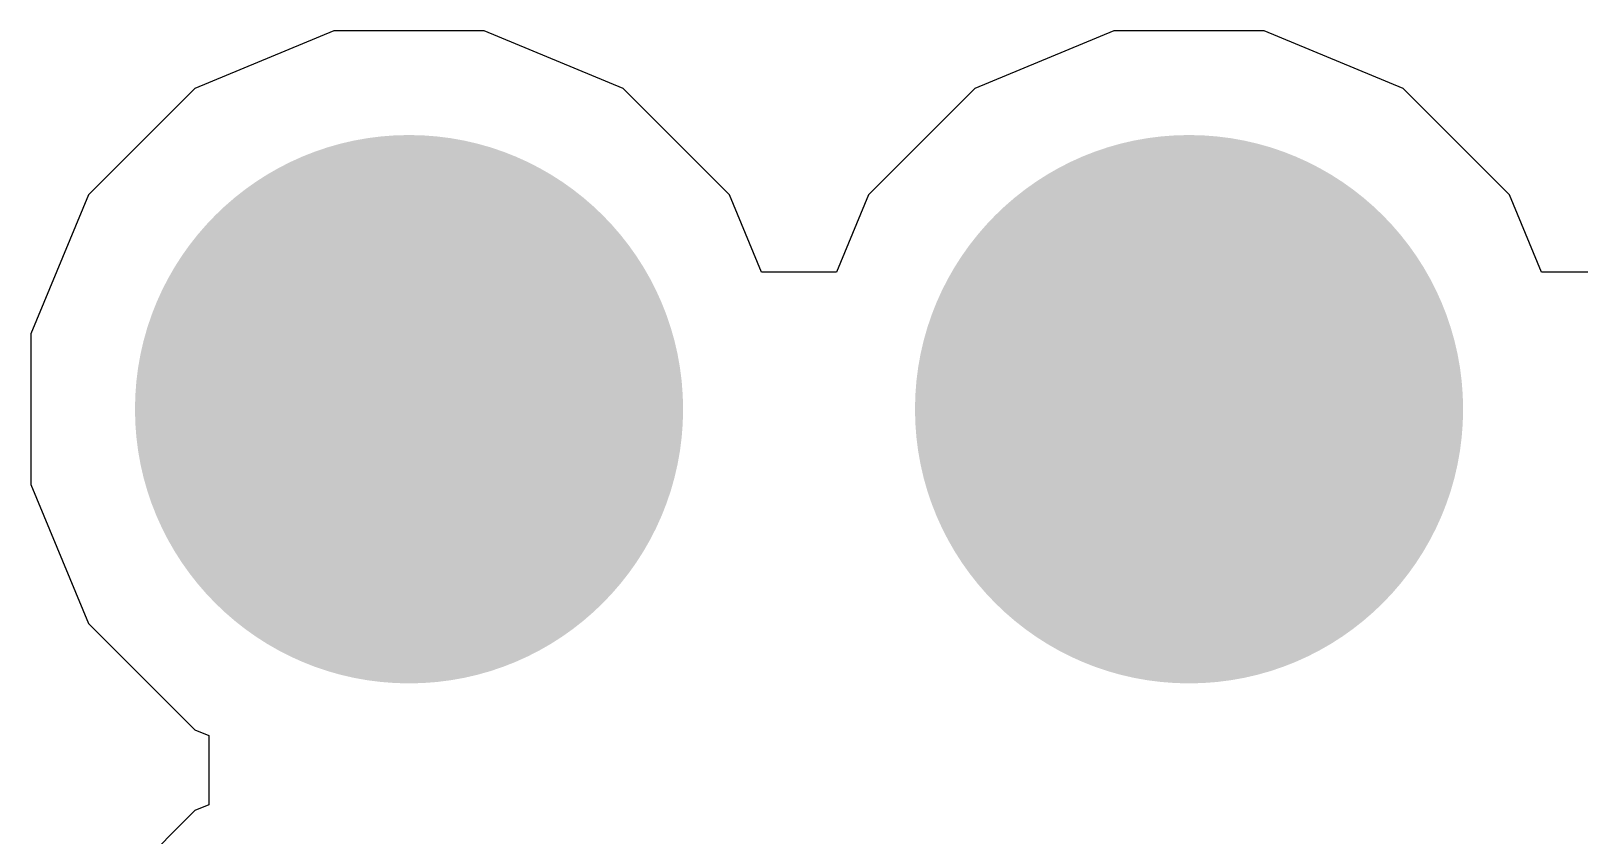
# Model space of a CAD drawing. Header units: inches. Extents: x -5 to 5328, y -4 to 5281.
# Drawn here: x 127.445 to 129.713, y 84.831 to 86.008 of the extents above; entities that cross this region are included whole.
import ezdxf

# ---------------------------------------------------------------- set-up
doc = ezdxf.new("R2010")
doc.units = ezdxf.units.IN
for name, color, linetype in [('Bottom Layer', 5, 'Continuous'), ('Bottom Solder', 6, 'Continuous'), ('Drill Drawing', 1, 'Continuous'), ('Layer 1', 16, 'Continuous'), ('Layer 2', 76, 'Continuous'), ('Top Layer', 1, 'Continuous'), ('Top Solder', 216, 'Continuous'), ('Via Holes', 16, 'Continuous')]:
    doc.layers.add(name, color=color, linetype=linetype)

msp = doc.modelspace()

# ---------------------------------------------------------------- hatches: boundary and pattern name
at = {"layer": 'Bottom Layer'}
h = msp.add_hatch(color=5, dxfattribs=at)
edge = h.paths.add_edge_path()
edge.add_arc((127.999, 85.4544), 0.3, 0, 360)
h = msp.add_hatch(color=5, dxfattribs=at)
edge = h.paths.add_edge_path()
edge.add_arc((129.142, 85.4544), 0.3, 0, 360)
at = {"layer": 'Bottom Solder'}
h = msp.add_hatch(color=6, dxfattribs=at)
edge = h.paths.add_edge_path()
edge.add_arc((127.999, 85.4544), 0.4016, 0, 360)
h = msp.add_hatch(color=6, dxfattribs=at)
edge = h.paths.add_edge_path()
edge.add_arc((129.142, 85.4544), 0.4016, 0, 360)
at = {"layer": 'Layer 1'}
h = msp.add_hatch(color=16, dxfattribs=at)
edge = h.paths.add_edge_path()
edge.add_arc((127.999, 85.4544), 0.3, 0, 360)
h = msp.add_hatch(color=16, dxfattribs=at)
edge = h.paths.add_edge_path()
edge.add_arc((129.142, 85.4544), 0.3, 0, 360)
at = {"layer": 'Layer 2'}
h = msp.add_hatch(color=76, dxfattribs=at)
edge = h.paths.add_edge_path()
edge.add_arc((127.999, 85.4544), 0.3, 0, 360)
h = msp.add_hatch(color=76, dxfattribs=at)
edge = h.paths.add_edge_path()
edge.add_arc((129.142, 85.4544), 0.3, 0, 360)
at = {"layer": 'Top Layer'}
h = msp.add_hatch(color=1, dxfattribs=at)
edge = h.paths.add_edge_path()
edge.add_arc((127.999, 85.4544), 0.3, 0, 360)
h = msp.add_hatch(color=1, dxfattribs=at)
edge = h.paths.add_edge_path()
edge.add_arc((129.142, 85.4544), 0.3, 0, 360)
at = {"layer": 'Top Solder'}
h = msp.add_hatch(color=216, dxfattribs=at)
edge = h.paths.add_edge_path()
edge.add_arc((127.999, 85.4544), 0.4016, 0, 360)
h = msp.add_hatch(color=216, dxfattribs=at)
edge = h.paths.add_edge_path()
edge.add_arc((129.142, 85.4544), 0.4016, 0, 360)
at = {"layer": 'Via Holes'}
h = msp.add_hatch(color=7, dxfattribs=at)
edge = h.paths.add_edge_path()
edge.add_arc((127.999, 85.4544), 0.15, 0, 360)
h = msp.add_hatch(color=7, dxfattribs=at)
edge = h.paths.add_edge_path()
edge.add_arc((129.142, 85.4544), 0.15, 0, 360)

# ---------------------------------------------------------------- linework, layer by layer
at = {"layer": 'Bottom Layer'}
for p, q in [((127.8888, 86.0084), (127.6852, 85.9241)), ((128.1092, 86.0084), (127.8888, 86.0084)), ((128.3128, 85.9241), (128.1092, 86.0084)), ((129.0318, 86.0084), (128.8282, 85.9241)), ((129.2522, 86.0084), (129.0318, 86.0084)), ((129.4558, 85.9241), (129.2522, 86.0084)), ((127.6852, 85.9241), (127.5293, 85.7682)), ((128.4686, 85.7682), (128.3128, 85.9241)), ((128.8282, 85.9241), (128.6723, 85.7682)), ((129.6116, 85.7682), (129.4558, 85.9241)), ((127.5293, 85.7682), (127.445, 85.5646)), ((128.5155, 85.6551), (128.4686, 85.7682)), ((128.6723, 85.7682), (128.6255, 85.6551)), ((129.6585, 85.6551), (129.6116, 85.7682)), ((128.6255, 85.6551), (128.5155, 85.6551)), ((129.7685, 85.6551), (129.6585, 85.6551)), ((127.445, 85.5646), (127.445, 85.3442)), ((127.445, 85.3442), (127.5293, 85.1406)), ((127.5293, 85.1406), (127.6852, 84.9848)), ((127.6852, 84.9848), (127.7054, 84.9764)), ((127.7054, 84.9764), (127.7054, 84.8748)), ((127.6852, 84.8664), (127.5293, 84.7106)), ((127.7054, 84.8748), (127.6852, 84.8664))]:
    msp.add_line(p, q, dxfattribs=at)
at = {"layer": 'Drill Drawing'}
for points in [[(127.872, 85.5814, 0.0508, 0.0508, 0), (127.999, 85.7084, 0.0508, 0.0508, 0)], [(127.999, 85.7084, 0.0508, 0.0508, 0), (128.126, 85.5814, 0.0508, 0.0508, 0)], [(129.015, 85.5814, 0.0508, 0.0508, 0), (129.142, 85.7084, 0.0508, 0.0508, 0)], [(129.142, 85.7084, 0.0508, 0.0508, 0), (129.269, 85.5814, 0.0508, 0.0508, 0)], [(127.9228, 85.5306, 0.0508, 0.0508, 0), (127.999, 85.6068, 0.0508, 0.0508, 0)], [(127.999, 85.6068, 0.0508, 0.0508, 0), (128.0752, 85.5306, 0.0508, 0.0508, 0)], [(129.0658, 85.5306, 0.0508, 0.0508, 0), (129.142, 85.6068, 0.0508, 0.0508, 0)], [(129.142, 85.6068, 0.0508, 0.0508, 0), (129.2182, 85.5306, 0.0508, 0.0508, 0)], [(127.745, 85.5814, 0.0508, 0.0508, 0), (127.872, 85.4544, 0.0508, 0.0508, 0)], [(127.745, 85.5814, 0.0508, 0.0508, 0), (127.872, 85.5814, 0.0508, 0.0508, 0)], [(128.126, 85.5814, 0.0508, 0.0508, 0), (128.253, 85.5814, 0.0508, 0.0508, 0)], [(128.126, 85.4544, 0.0508, 0.0508, 0), (128.253, 85.5814, 0.0508, 0.0508, 0)], [(128.888, 85.5814, 0.0508, 0.0508, 0), (129.015, 85.4544, 0.0508, 0.0508, 0)], [(128.888, 85.5814, 0.0508, 0.0508, 0), (129.015, 85.5814, 0.0508, 0.0508, 0)], [(129.269, 85.5814, 0.0508, 0.0508, 0), (129.396, 85.5814, 0.0508, 0.0508, 0)], [(129.269, 85.4544, 0.0508, 0.0508, 0), (129.396, 85.5814, 0.0508, 0.0508, 0)], [(127.8466, 85.5306, 0.0508, 0.0508, 0), (127.9228, 85.4544, 0.0508, 0.0508, 0)], [(127.8466, 85.5306, 0.0508, 0.0508, 0), (127.9228, 85.5306, 0.0508, 0.0508, 0)], [(128.0752, 85.5306, 0.0508, 0.0508, 0), (128.1514, 85.5306, 0.0508, 0.0508, 0)], [(128.0752, 85.4544, 0.0508, 0.0508, 0), (128.1514, 85.5306, 0.0508, 0.0508, 0)], [(128.9896, 85.5306, 0.0508, 0.0508, 0), (129.0658, 85.4544, 0.0508, 0.0508, 0)], [(128.9896, 85.5306, 0.0508, 0.0508, 0), (129.0658, 85.5306, 0.0508, 0.0508, 0)], [(129.2182, 85.5306, 0.0508, 0.0508, 0), (129.2944, 85.5306, 0.0508, 0.0508, 0)], [(129.2182, 85.4544, 0.0508, 0.0508, 0), (129.2944, 85.5306, 0.0508, 0.0508, 0)], [(127.745, 85.3274, 0.0508, 0.0508, 0), (127.872, 85.4544, 0.0508, 0.0508, 0)], [(127.8466, 85.3782, 0.0508, 0.0508, 0), (127.9228, 85.4544, 0.0508, 0.0508, 0)], [(128.0752, 85.4544, 0.0508, 0.0508, 0), (128.1514, 85.3782, 0.0508, 0.0508, 0)], [(128.126, 85.4544, 0.0508, 0.0508, 0), (128.253, 85.3274, 0.0508, 0.0508, 0)], [(128.888, 85.3274, 0.0508, 0.0508, 0), (129.015, 85.4544, 0.0508, 0.0508, 0)], [(128.9896, 85.3782, 0.0508, 0.0508, 0), (129.0658, 85.4544, 0.0508, 0.0508, 0)], [(129.2182, 85.4544, 0.0508, 0.0508, 0), (129.2944, 85.3782, 0.0508, 0.0508, 0)], [(129.269, 85.4544, 0.0508, 0.0508, 0), (129.396, 85.3274, 0.0508, 0.0508, 0)], [(127.8466, 85.3782, 0.0508, 0.0508, 0), (127.9228, 85.3782, 0.0508, 0.0508, 0)], [(127.9228, 85.3782, 0.0508, 0.0508, 0), (127.999, 85.302, 0.0508, 0.0508, 0)], [(127.999, 85.302, 0.0508, 0.0508, 0), (128.0752, 85.3782, 0.0508, 0.0508, 0)], [(128.0752, 85.3782, 0.0508, 0.0508, 0), (128.1514, 85.3782, 0.0508, 0.0508, 0)], [(128.9896, 85.3782, 0.0508, 0.0508, 0), (129.0658, 85.3782, 0.0508, 0.0508, 0)], [(129.0658, 85.3782, 0.0508, 0.0508, 0), (129.142, 85.302, 0.0508, 0.0508, 0)], [(129.142, 85.302, 0.0508, 0.0508, 0), (129.2182, 85.3782, 0.0508, 0.0508, 0)], [(129.2182, 85.3782, 0.0508, 0.0508, 0), (129.2944, 85.3782, 0.0508, 0.0508, 0)], [(127.745, 85.3274, 0.0508, 0.0508, 0), (127.872, 85.3274, 0.0508, 0.0508, 0)], [(127.872, 85.3274, 0.0508, 0.0508, 0), (127.999, 85.2004, 0.0508, 0.0508, 0)], [(127.999, 85.2004, 0.0508, 0.0508, 0), (128.126, 85.3274, 0.0508, 0.0508, 0)], [(128.126, 85.3274, 0.0508, 0.0508, 0), (128.253, 85.3274, 0.0508, 0.0508, 0)], [(128.888, 85.3274, 0.0508, 0.0508, 0), (129.015, 85.3274, 0.0508, 0.0508, 0)], [(129.015, 85.3274, 0.0508, 0.0508, 0), (129.142, 85.2004, 0.0508, 0.0508, 0)], [(129.142, 85.2004, 0.0508, 0.0508, 0), (129.269, 85.3274, 0.0508, 0.0508, 0)], [(129.269, 85.3274, 0.0508, 0.0508, 0), (129.396, 85.3274, 0.0508, 0.0508, 0)]]:
    msp.add_lwpolyline(points, format="xyseb", dxfattribs=at)
for points in [[(127.9863, 85.7084, 0.0254, 0.0254, 1), (128.0117, 85.7084, 0.0254, 0.0254, 1)], [(127.9863, 85.7084, 0.0254, 0.0254, 1), (128.0117, 85.7084, 0.0254, 0.0254, 1)], [(129.1293, 85.7084, 0.0254, 0.0254, 1), (129.1547, 85.7084, 0.0254, 0.0254, 1)], [(129.1293, 85.7084, 0.0254, 0.0254, 1), (129.1547, 85.7084, 0.0254, 0.0254, 1)], [(127.9863, 85.6068, 0.0254, 0.0254, 1), (128.0117, 85.6068, 0.0254, 0.0254, 1)], [(127.9863, 85.6068, 0.0254, 0.0254, 1), (128.0117, 85.6068, 0.0254, 0.0254, 1)], [(129.1293, 85.6068, 0.0254, 0.0254, 1), (129.1547, 85.6068, 0.0254, 0.0254, 1)], [(129.1293, 85.6068, 0.0254, 0.0254, 1), (129.1547, 85.6068, 0.0254, 0.0254, 1)], [(127.7323, 85.5814, 0.0254, 0.0254, 1), (127.7577, 85.5814, 0.0254, 0.0254, 1)], [(127.7323, 85.5814, 0.0254, 0.0254, 1), (127.7577, 85.5814, 0.0254, 0.0254, 1)], [(127.8593, 85.5814, 0.0254, 0.0254, 1), (127.8847, 85.5814, 0.0254, 0.0254, 1)], [(127.8593, 85.5814, 0.0254, 0.0254, 1), (127.8847, 85.5814, 0.0254, 0.0254, 1)], [(128.1133, 85.5814, 0.0254, 0.0254, 1), (128.1387, 85.5814, 0.0254, 0.0254, 1)], [(128.1133, 85.5814, 0.0254, 0.0254, 1), (128.1387, 85.5814, 0.0254, 0.0254, 1)], [(128.2403, 85.5814, 0.0254, 0.0254, 1), (128.2657, 85.5814, 0.0254, 0.0254, 1)], [(128.2403, 85.5814, 0.0254, 0.0254, 1), (128.2657, 85.5814, 0.0254, 0.0254, 1)], [(128.8753, 85.5814, 0.0254, 0.0254, 1), (128.9007, 85.5814, 0.0254, 0.0254, 1)], [(128.8753, 85.5814, 0.0254, 0.0254, 1), (128.9007, 85.5814, 0.0254, 0.0254, 1)], [(129.0023, 85.5814, 0.0254, 0.0254, 1), (129.0277, 85.5814, 0.0254, 0.0254, 1)], [(129.0023, 85.5814, 0.0254, 0.0254, 1), (129.0277, 85.5814, 0.0254, 0.0254, 1)], [(129.2563, 85.5814, 0.0254, 0.0254, 1), (129.2817, 85.5814, 0.0254, 0.0254, 1)], [(129.2563, 85.5814, 0.0254, 0.0254, 1), (129.2817, 85.5814, 0.0254, 0.0254, 1)], [(129.3833, 85.5814, 0.0254, 0.0254, 1), (129.4087, 85.5814, 0.0254, 0.0254, 1)], [(129.3833, 85.5814, 0.0254, 0.0254, 1), (129.4087, 85.5814, 0.0254, 0.0254, 1)], [(127.8339, 85.5306, 0.0254, 0.0254, 1), (127.8593, 85.5306, 0.0254, 0.0254, 1)], [(127.8339, 85.5306, 0.0254, 0.0254, 1), (127.8593, 85.5306, 0.0254, 0.0254, 1)], [(127.9101, 85.5306, 0.0254, 0.0254, 1), (127.9355, 85.5306, 0.0254, 0.0254, 1)], [(127.9101, 85.5306, 0.0254, 0.0254, 1), (127.9355, 85.5306, 0.0254, 0.0254, 1)], [(128.0625, 85.5306, 0.0254, 0.0254, 1), (128.0879, 85.5306, 0.0254, 0.0254, 1)], [(128.0625, 85.5306, 0.0254, 0.0254, 1), (128.0879, 85.5306, 0.0254, 0.0254, 1)], [(128.1387, 85.5306, 0.0254, 0.0254, 1), (128.1641, 85.5306, 0.0254, 0.0254, 1)], [(128.1387, 85.5306, 0.0254, 0.0254, 1), (128.1641, 85.5306, 0.0254, 0.0254, 1)], [(128.9769, 85.5306, 0.0254, 0.0254, 1), (129.0023, 85.5306, 0.0254, 0.0254, 1)], [(128.9769, 85.5306, 0.0254, 0.0254, 1), (129.0023, 85.5306, 0.0254, 0.0254, 1)], [(129.0531, 85.5306, 0.0254, 0.0254, 1), (129.0785, 85.5306, 0.0254, 0.0254, 1)], [(129.0531, 85.5306, 0.0254, 0.0254, 1), (129.0785, 85.5306, 0.0254, 0.0254, 1)], [(129.2055, 85.5306, 0.0254, 0.0254, 1), (129.2309, 85.5306, 0.0254, 0.0254, 1)], [(129.2055, 85.5306, 0.0254, 0.0254, 1), (129.2309, 85.5306, 0.0254, 0.0254, 1)], [(129.2817, 85.5306, 0.0254, 0.0254, 1), (129.3071, 85.5306, 0.0254, 0.0254, 1)], [(129.2817, 85.5306, 0.0254, 0.0254, 1), (129.3071, 85.5306, 0.0254, 0.0254, 1)], [(127.8593, 85.4544, 0.0254, 0.0254, 1), (127.8847, 85.4544, 0.0254, 0.0254, 1)], [(127.8593, 85.4544, 0.0254, 0.0254, 1), (127.8847, 85.4544, 0.0254, 0.0254, 1)], [(127.9101, 85.4544, 0.0254, 0.0254, 1), (127.9355, 85.4544, 0.0254, 0.0254, 1)], [(127.9101, 85.4544, 0.0254, 0.0254, 1), (127.9355, 85.4544, 0.0254, 0.0254, 1)], [(128.0625, 85.4544, 0.0254, 0.0254, 1), (128.0879, 85.4544, 0.0254, 0.0254, 1)], [(128.0625, 85.4544, 0.0254, 0.0254, 1), (128.0879, 85.4544, 0.0254, 0.0254, 1)], [(128.1133, 85.4544, 0.0254, 0.0254, 1), (128.1387, 85.4544, 0.0254, 0.0254, 1)], [(128.1133, 85.4544, 0.0254, 0.0254, 1), (128.1387, 85.4544, 0.0254, 0.0254, 1)], [(129.0023, 85.4544, 0.0254, 0.0254, 1), (129.0277, 85.4544, 0.0254, 0.0254, 1)], [(129.0023, 85.4544, 0.0254, 0.0254, 1), (129.0277, 85.4544, 0.0254, 0.0254, 1)], [(129.0531, 85.4544, 0.0254, 0.0254, 1), (129.0785, 85.4544, 0.0254, 0.0254, 1)], [(129.0531, 85.4544, 0.0254, 0.0254, 1), (129.0785, 85.4544, 0.0254, 0.0254, 1)], [(129.2055, 85.4544, 0.0254, 0.0254, 1), (129.2309, 85.4544, 0.0254, 0.0254, 1)], [(129.2055, 85.4544, 0.0254, 0.0254, 1), (129.2309, 85.4544, 0.0254, 0.0254, 1)], [(129.2563, 85.4544, 0.0254, 0.0254, 1), (129.2817, 85.4544, 0.0254, 0.0254, 1)], [(129.2563, 85.4544, 0.0254, 0.0254, 1), (129.2817, 85.4544, 0.0254, 0.0254, 1)], [(127.8339, 85.3782, 0.0254, 0.0254, 1), (127.8593, 85.3782, 0.0254, 0.0254, 1)], [(127.8339, 85.3782, 0.0254, 0.0254, 1), (127.8593, 85.3782, 0.0254, 0.0254, 1)], [(127.9101, 85.3782, 0.0254, 0.0254, 1), (127.9355, 85.3782, 0.0254, 0.0254, 1)], [(127.9101, 85.3782, 0.0254, 0.0254, 1), (127.9355, 85.3782, 0.0254, 0.0254, 1)], [(128.0625, 85.3782, 0.0254, 0.0254, 1), (128.0879, 85.3782, 0.0254, 0.0254, 1)], [(128.0625, 85.3782, 0.0254, 0.0254, 1), (128.0879, 85.3782, 0.0254, 0.0254, 1)], [(128.1387, 85.3782, 0.0254, 0.0254, 1), (128.1641, 85.3782, 0.0254, 0.0254, 1)], [(128.1387, 85.3782, 0.0254, 0.0254, 1), (128.1641, 85.3782, 0.0254, 0.0254, 1)], [(128.9769, 85.3782, 0.0254, 0.0254, 1), (129.0023, 85.3782, 0.0254, 0.0254, 1)], [(128.9769, 85.3782, 0.0254, 0.0254, 1), (129.0023, 85.3782, 0.0254, 0.0254, 1)], [(129.0531, 85.3782, 0.0254, 0.0254, 1), (129.0785, 85.3782, 0.0254, 0.0254, 1)], [(129.0531, 85.3782, 0.0254, 0.0254, 1), (129.0785, 85.3782, 0.0254, 0.0254, 1)], [(129.2055, 85.3782, 0.0254, 0.0254, 1), (129.2309, 85.3782, 0.0254, 0.0254, 1)], [(129.2055, 85.3782, 0.0254, 0.0254, 1), (129.2309, 85.3782, 0.0254, 0.0254, 1)], [(129.2817, 85.3782, 0.0254, 0.0254, 1), (129.3071, 85.3782, 0.0254, 0.0254, 1)], [(129.2817, 85.3782, 0.0254, 0.0254, 1), (129.3071, 85.3782, 0.0254, 0.0254, 1)], [(127.7323, 85.3274, 0.0254, 0.0254, 1), (127.7577, 85.3274, 0.0254, 0.0254, 1)], [(127.7323, 85.3274, 0.0254, 0.0254, 1), (127.7577, 85.3274, 0.0254, 0.0254, 1)], [(127.8593, 85.3274, 0.0254, 0.0254, 1), (127.8847, 85.3274, 0.0254, 0.0254, 1)], [(127.8593, 85.3274, 0.0254, 0.0254, 1), (127.8847, 85.3274, 0.0254, 0.0254, 1)], [(128.1133, 85.3274, 0.0254, 0.0254, 1), (128.1387, 85.3274, 0.0254, 0.0254, 1)], [(128.1133, 85.3274, 0.0254, 0.0254, 1), (128.1387, 85.3274, 0.0254, 0.0254, 1)], [(128.2403, 85.3274, 0.0254, 0.0254, 1), (128.2657, 85.3274, 0.0254, 0.0254, 1)], [(128.2403, 85.3274, 0.0254, 0.0254, 1), (128.2657, 85.3274, 0.0254, 0.0254, 1)], [(128.8753, 85.3274, 0.0254, 0.0254, 1), (128.9007, 85.3274, 0.0254, 0.0254, 1)], [(128.8753, 85.3274, 0.0254, 0.0254, 1), (128.9007, 85.3274, 0.0254, 0.0254, 1)], [(129.0023, 85.3274, 0.0254, 0.0254, 1), (129.0277, 85.3274, 0.0254, 0.0254, 1)], [(129.0023, 85.3274, 0.0254, 0.0254, 1), (129.0277, 85.3274, 0.0254, 0.0254, 1)], [(129.2563, 85.3274, 0.0254, 0.0254, 1), (129.2817, 85.3274, 0.0254, 0.0254, 1)], [(129.2563, 85.3274, 0.0254, 0.0254, 1), (129.2817, 85.3274, 0.0254, 0.0254, 1)], [(129.3833, 85.3274, 0.0254, 0.0254, 1), (129.4087, 85.3274, 0.0254, 0.0254, 1)], [(129.3833, 85.3274, 0.0254, 0.0254, 1), (129.4087, 85.3274, 0.0254, 0.0254, 1)], [(127.9863, 85.302, 0.0254, 0.0254, 1), (128.0117, 85.302, 0.0254, 0.0254, 1)], [(127.9863, 85.302, 0.0254, 0.0254, 1), (128.0117, 85.302, 0.0254, 0.0254, 1)], [(129.1293, 85.302, 0.0254, 0.0254, 1), (129.1547, 85.302, 0.0254, 0.0254, 1)], [(129.1293, 85.302, 0.0254, 0.0254, 1), (129.1547, 85.302, 0.0254, 0.0254, 1)], [(127.9863, 85.2004, 0.0254, 0.0254, 1), (128.0117, 85.2004, 0.0254, 0.0254, 1)], [(127.9863, 85.2004, 0.0254, 0.0254, 1), (128.0117, 85.2004, 0.0254, 0.0254, 1)], [(129.1293, 85.2004, 0.0254, 0.0254, 1), (129.1547, 85.2004, 0.0254, 0.0254, 1)], [(129.1293, 85.2004, 0.0254, 0.0254, 1), (129.1547, 85.2004, 0.0254, 0.0254, 1)]]:
    msp.add_lwpolyline(points, format="xyseb", close=True, dxfattribs=at)
at = {"layer": 'Layer 1'}
for p, q in [((127.8888, 86.0084), (127.6852, 85.9241)), ((128.1092, 86.0084), (127.8888, 86.0084)), ((128.3128, 85.9241), (128.1092, 86.0084)), ((129.0318, 86.0084), (128.8282, 85.9241)), ((129.2522, 86.0084), (129.0318, 86.0084)), ((129.4558, 85.9241), (129.2522, 86.0084)), ((127.6852, 85.9241), (127.5293, 85.7682)), ((128.4686, 85.7682), (128.3128, 85.9241)), ((128.8282, 85.9241), (128.6723, 85.7682)), ((129.6116, 85.7682), (129.4558, 85.9241)), ((127.5293, 85.7682), (127.445, 85.5646)), ((128.5155, 85.6551), (128.4686, 85.7682)), ((128.6723, 85.7682), (128.6255, 85.6551)), ((129.6585, 85.6551), (129.6116, 85.7682)), ((128.6255, 85.6551), (128.5155, 85.6551)), ((129.7685, 85.6551), (129.6585, 85.6551)), ((127.445, 85.5646), (127.445, 85.3442)), ((127.445, 85.3442), (127.5293, 85.1406)), ((127.5293, 85.1406), (127.6852, 84.9848)), ((127.6852, 84.9848), (127.7054, 84.9764)), ((127.7054, 84.9764), (127.7054, 84.8748)), ((127.6852, 84.8664), (127.5293, 84.7106)), ((127.7054, 84.8748), (127.6852, 84.8664))]:
    msp.add_line(p, q, dxfattribs=at)

doc.saveas('drawing.dxf')
